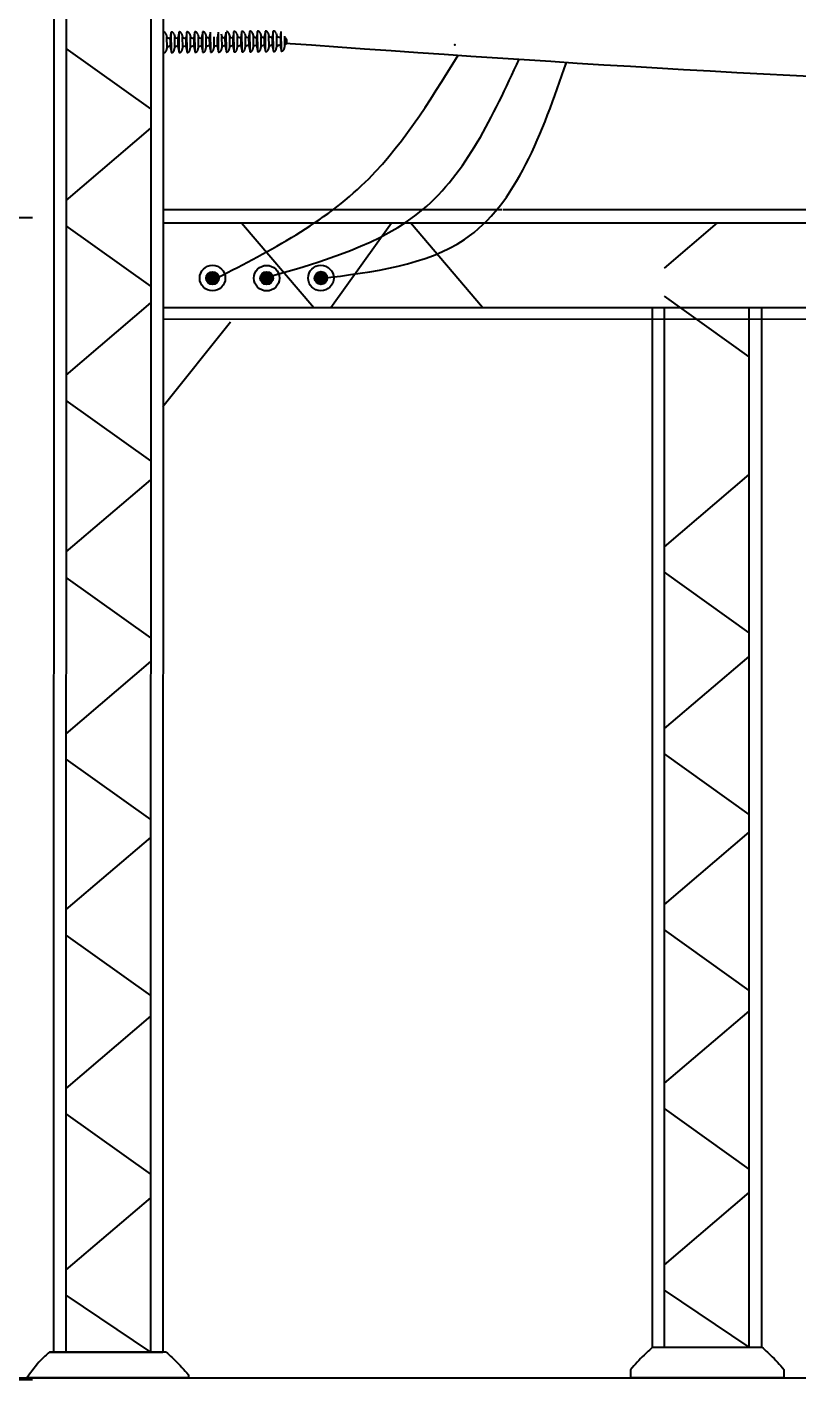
# Model space of a CAD drawing. Header units: inches. Extents: x 20.3 to 71.4, y 4.5 to 37.9.
# Drawn here: x 30.8 to 37.14, y 15.05 to 26.18 of the extents above; entities that cross this region are included whole.
import ezdxf

# ---------------------------------------------------------------- set-up
doc = ezdxf.new("R2010")
doc.units = ezdxf.units.IN
doc.header["$MEASUREMENT"] = 0
doc.linetypes.add('DASHED', pattern=[0.75, 0.5, -0.25])
for name, color, linetype in [('DIM', 2, 'Continuous'), ('medidas', 3, 'Continuous'), ('referencia', 2, 'Continuous')]:
    doc.layers.add(name, color=color, linetype=linetype)
doc.styles.get("Standard").update_dxf_attribs({"font": 'arial.ttf'})
doc.dimstyles.get("Standard").update_dxf_attribs({"dimtxt": 0.18, "dimasz": 0.18, "dimexe": 0.18, "dimexo": 0.0625, "dimgap": 0.09, "dimtad": 0, "dimtih": 1, "dimtoh": 1, "dimdec": 4, "dimzin": 0, "dimdsep": 46, "dimtxsty": 'Standard', "dimcen": 0.09, "dimadec": 0, "dimazin": 0, "dimtfac": 1, "dimtdec": 4, "dimtofl": 0, "dimtmove": 0, "dimatfit": 3, "dimfxl": 1, "dimtolj": 1, "dimtzin": 0, "dimarcsym": 0})

# ---------------------------------------------------------------- blocks, each defined once
blk = doc.blocks.new('*D22')
at = {"layer": 'Defpoints', "color": 0, "transparency": 16777216}
for p in [(30.904, 24.607), (29.9, 15.049), (30.904, 15.049)]:
    blk.add_point(p, dxfattribs=at)
at = {"layer": 'medidas', "color": 0, "lineweight": -2, "transparency": 16777216}
for p, q in [((30.842, 24.607), (29.72, 24.607)), ((29.9, 24.427), (29.9, 20.01)), ((29.9, 15.229), (29.9, 19.646)), ((30.842, 15.049), (29.72, 15.049))]:
    blk.add_line(p, q, dxfattribs=at)
at = {"layer": 'medidas', "color": 0, "transparency": 16777216}
for points in [[(29.87, 24.427), (29.93, 24.427), (29.9, 24.607)], [(29.87, 15.229), (29.93, 15.229), (29.9, 15.049)]]:
    blk.add_solid(points, dxfattribs=at)
at = {"layer": 'medidas', "color": 0, "transparency": 16777216, "insert": (29.9, 19.828), "char_height": 0.18, "attachment_point": 5}
blk.add_mtext('\\A1;5.07 m', dxfattribs=at)

msp = doc.modelspace()

# ---------------------------------------------------------------- hatches: boundary and pattern name
at = {"layer": 'DIM'}
h = msp.add_hatch(color=256, dxfattribs=at)
h.dxf.hatch_style = 1
h.paths.add_polyline_path([(32.3754, 24.11043, 1), (32.27026, 24.11043, 1)])
h = msp.add_hatch(color=256, dxfattribs=at)
h.dxf.hatch_style = 1
h.paths.add_polyline_path([(32.82102, 24.11019, 1), (32.71589, 24.11019, 1)])
h = msp.add_hatch(color=256, dxfattribs=at)
h.dxf.hatch_style = 1
h.paths.add_polyline_path([(33.26731, 24.11089, 1), (33.16217, 24.11089, 1)])

# ---------------------------------------------------------------- linework, layer by layer
at = {"color": 2, "linetype": 'DASHED'}
for p, q in [((31.9422, 26.1151), (31.94818, 26.09058)), ((31.94902, 26.00766), (31.94818, 26.09058)), ((31.97712, 26.00885), (31.97628, 26.09178)), ((31.97655, 26.06472), (31.97686, 26.03408)), ((31.97735, 26.10272), (31.97854, 26.10273)), ((31.97842, 26.11364), (31.97973, 25.98522)), ((31.9796, 26.11483), (31.98078, 26.11485)), ((31.98064, 26.12893), (31.98225, 25.96997)), ((32.00637, 26.11575), (32.01235, 26.09123)), ((32.01319, 26.00831), (32.01235, 26.09123)), ((32.04129, 26.00955), (32.04045, 26.09247)), ((32.04072, 26.06542), (32.04104, 26.03478)), ((32.04152, 26.10342), (32.04271, 26.10343)), ((32.0426, 26.11434), (32.0439, 25.98592)), ((32.04377, 26.11553), (32.04496, 26.11555)), ((32.04481, 26.12963), (32.04642, 25.97067)), ((32.07054, 26.11645), (32.07653, 26.09193)), ((32.07737, 26.00901), (32.07653, 26.09193)), ((32.10641, 26.01016), (32.10557, 26.09309)), ((32.10584, 26.06604), (32.10615, 26.0354)), ((32.10664, 26.10403), (32.10783, 26.10405)), ((32.10772, 26.11495), (32.10902, 25.98653)), ((32.10889, 26.11615), (32.11007, 26.11616)), ((32.10993, 26.13024), (32.11154, 25.97128)), ((32.13566, 26.11706), (32.14164, 26.09255)), ((32.14248, 26.00962), (32.14164, 26.09255)), ((32.17153, 26.01082), (32.17068, 26.09375)), ((32.17096, 26.0667), (32.17127, 26.03606)), ((32.17176, 26.10469), (32.17294, 26.10471)), ((32.17283, 26.11561), (32.17413, 25.98719)), ((32.174, 26.11681), (32.17519, 26.11682)), ((32.17505, 26.1309), (32.17666, 25.97195)), ((32.20078, 26.11772), (32.20676, 26.09321)), ((32.2076, 26.01028), (32.20676, 26.09321)), ((32.2357, 26.01147), (32.23486, 26.0944)), ((32.23513, 26.06735), (32.23544, 26.03671)), ((32.23593, 26.10535), (32.23712, 26.10536)), ((32.23701, 26.11626), (32.23831, 25.98784)), ((32.23818, 26.11746), (32.23936, 26.11747)), ((32.23922, 26.13155), (32.24083, 25.9726)), ((32.26495, 26.11837), (32.27093, 26.09386)), ((32.27177, 26.01093), (32.27093, 26.09386)), ((32.29987, 26.01217), (32.29903, 26.0951)), ((32.2993, 26.06805), (32.29962, 26.03741)), ((32.30118, 26.11696), (32.30248, 25.98854)), ((32.30339, 26.13225), (32.30501, 25.9733)), ((32.33595, 26.01163), (32.33511, 26.09456)), ((32.36499, 26.01278), (32.36415, 26.09571)), ((32.36442, 26.06866), (32.36473, 26.03802)), ((32.3663, 26.11757), (32.3676, 25.98915)), ((32.36851, 26.13287), (32.37012, 25.97391)), ((32.39424, 26.11968), (32.40022, 26.09517)), ((32.40106, 26.01224), (32.40022, 26.09517)), ((32.42916, 26.01343), (32.42832, 26.09636)), ((32.4286, 26.06931), (32.42891, 26.03867)), ((32.42939, 26.10731), (32.43058, 26.10732)), ((32.43047, 26.11822), (32.43177, 25.98981)), ((32.43164, 26.11942), (32.43283, 26.11943)), ((32.43268, 26.13352), (32.4343, 25.97456)), ((32.45841, 26.12033), (32.4644, 26.09582)), ((32.46524, 26.01289), (32.4644, 26.09582)), ((32.49333, 26.01413), (32.49249, 26.09706)), ((32.49277, 26.07001), (32.49308, 26.03937)), ((32.49357, 26.10801), (32.49475, 26.10802)), ((32.49464, 26.11892), (32.49594, 25.99051)), ((32.49581, 26.12012), (32.497, 26.12013)), ((32.49686, 26.13422), (32.49847, 25.97526)), ((32.52259, 26.12103), (32.52857, 26.09652)), ((32.52941, 26.01359), (32.52857, 26.09652)), ((32.55845, 26.01475), (32.55761, 26.09767)), ((32.55789, 26.07062), (32.5582, 26.03998)), ((32.55868, 26.10862), (32.55987, 26.10863)), ((32.55976, 26.11953), (32.56106, 25.99112)), ((32.56093, 26.12073), (32.56212, 26.12074)), ((32.56197, 26.13483), (32.56359, 25.97587)), ((32.5877, 26.12165), (32.59369, 26.09713)), ((32.59453, 26.0142), (32.59369, 26.09713)), ((32.62357, 26.01541), (32.62273, 26.09833)), ((32.623, 26.07128), (32.62331, 26.04064)), ((32.6238, 26.10928), (32.62499, 26.10929)), ((32.62488, 26.1202), (32.62618, 25.99178)), ((32.62605, 26.12139), (32.62723, 26.1214)), ((32.62709, 26.13549), (32.6287, 25.97653)), ((32.65282, 26.12231), (32.6588, 26.09779)), ((32.65964, 26.01487), (32.6588, 26.09779)), ((32.68774, 26.01606), (32.6869, 26.09898)), ((32.68718, 26.07193), (32.68749, 26.04129)), ((32.68797, 26.10993), (32.68916, 26.10994)), ((32.68905, 26.12085), (32.69035, 25.99243)), ((32.69022, 26.12204), (32.69141, 26.12205)), ((32.69126, 26.13614), (32.69288, 25.97718)), ((32.71699, 26.12296), (32.72298, 26.09844)), ((32.72382, 26.01552), (32.72298, 26.09844)), ((32.75192, 26.01676), (32.75107, 26.09968)), ((32.75135, 26.07263), (32.75166, 26.04199)), ((32.75215, 26.11063), (32.75333, 26.11064)), ((32.75322, 26.12155), (32.75452, 25.99313)), ((32.75439, 26.12274), (32.75558, 26.12275)), ((32.75544, 26.13684), (32.75705, 25.97788)), ((32.78117, 26.12366), (32.78715, 26.09914)), ((32.78799, 26.01622), (32.78715, 26.09914)), ((32.81703, 26.01737), (32.81619, 26.1003)), ((32.81647, 26.07324), (32.81678, 26.04261)), ((32.81726, 26.11124), (32.81845, 26.11126)), ((32.81834, 26.12216), (32.81964, 25.99374)), ((32.81951, 26.12335), (32.8207, 26.12337)), ((32.82055, 26.13745), (32.82217, 25.97849)), ((32.84628, 26.12427), (32.85227, 26.09975)), ((32.85311, 26.01683), (32.85227, 26.09975)), ((32.88122, 26.1098), (32.88228, 26.00556)), ((32.88159, 26.073), (32.8819, 26.04236)), ((32.88347, 26.12191), (32.88477, 25.99349)), ((32.88568, 26.13721), (32.88729, 25.97825)), ((32.91823, 26.01658), (32.91739, 26.09951)), ((32.91767, 26.07246), (32.91798, 26.04182)), ((32.93185, 26.0726), (32.93216, 26.04196)), ((31.94354, 25.98302), (31.94902, 26.00766)), ((31.97843, 25.99611), (31.97962, 25.99612)), ((31.98092, 25.98405), (31.98211, 25.98406)), ((32.00771, 25.98368), (32.01319, 26.00831)), ((32.04261, 25.99681), (32.04379, 25.99682)), ((32.0451, 25.98475), (32.04628, 25.98476)), ((32.07188, 25.98437), (32.07737, 26.00901)), ((32.10772, 25.99742), (32.10891, 25.99743)), ((32.11021, 25.98536), (32.1114, 25.98537)), ((32.137, 25.98499), (32.14248, 26.00962)), ((32.17284, 25.99808), (32.17402, 25.99809)), ((32.17533, 25.98602), (32.17652, 25.98603)), ((32.20212, 25.98565), (32.2076, 26.01028)), ((32.23701, 25.99873), (32.2382, 25.99875)), ((32.2395, 25.98667), (32.24069, 25.98668)), ((32.26629, 25.9863), (32.27177, 26.01093)), ((32.30119, 25.99943), (32.30237, 25.99945)), ((32.30368, 25.98737), (32.30486, 25.98738)), ((32.33046, 25.987), (32.33595, 26.01163)), ((32.3663, 26.00005), (32.36749, 26.00006)), ((32.36879, 25.98798), (32.36998, 25.98799)), ((32.39558, 25.98761), (32.40106, 26.01224)), ((32.43048, 26.0007), (32.43166, 26.00071)), ((32.43297, 25.98863), (32.43415, 25.98864)), ((32.45975, 25.98826), (32.46524, 26.01289)), ((32.49465, 26.0014), (32.49583, 26.00141)), ((32.49714, 25.98933), (32.49833, 25.98934)), ((32.52393, 25.98896), (32.52941, 26.01359)), ((32.55977, 26.00201), (32.56095, 26.00202)), ((32.56226, 25.98994), (32.56344, 25.98996)), ((32.58904, 25.98957), (32.59453, 26.0142)), ((32.62488, 26.00267), (32.62607, 26.00268)), ((32.62738, 25.99061), (32.62856, 25.99062)), ((32.65416, 25.99023), (32.65964, 26.01487)), ((32.68906, 26.00332), (32.69024, 26.00333)), ((32.69155, 25.99126), (32.69273, 25.99127)), ((32.71833, 25.99088), (32.72382, 26.01552)), ((32.75323, 26.00402), (32.75441, 26.00403)), ((32.75572, 25.99196), (32.75691, 25.99197)), ((32.78251, 25.99158), (32.78799, 26.01622)), ((32.81835, 26.00463), (32.81953, 26.00464)), ((32.82084, 25.99257), (32.82202, 25.99258)), ((32.84762, 25.9922), (32.85311, 26.01683)), ((32.88347, 26.00438), (32.88466, 26.0044)), ((32.88596, 25.99232), (32.88715, 25.99233)), ((32.91275, 25.99195), (32.91823, 26.01658))]:
    msp.add_line(p, q, dxfattribs=at)
at = {"color": 2}
for p, q in [((31.97618, 26.10153), (31.97628, 26.09178)), ((32.04035, 26.10223), (32.04045, 26.09247)), ((32.10547, 26.10284), (32.10557, 26.09309)), ((32.17059, 26.1035), (32.17068, 26.09375)), ((32.23476, 26.10415), (32.23486, 26.0944)), ((32.29893, 26.10485), (32.29903, 26.0951)), ((32.42822, 26.10611), (32.42832, 26.09636)), ((32.49239, 26.10681), (32.49249, 26.09706)), ((32.55751, 26.10742), (32.55761, 26.09767)), ((32.62263, 26.10808), (32.62273, 26.09833)), ((32.6868, 26.10873), (32.6869, 26.09898)), ((32.75098, 26.10943), (32.75107, 26.09968)), ((32.81609, 26.11005), (32.81619, 26.1003)), ((31.97712, 26.00885), (31.97724, 25.99728)), ((32.04129, 26.00955), (32.04141, 25.99798)), ((32.10641, 26.01016), (32.10653, 25.99859)), ((32.17153, 26.01082), (32.17164, 25.99926)), ((32.2357, 26.01147), (32.23582, 25.99991)), ((32.29987, 26.01217), (32.29999, 26.00061)), ((32.36499, 26.01278), (32.36511, 26.00122)), ((32.42916, 26.01343), (32.42928, 26.00187)), ((32.49333, 26.01413), (32.49345, 26.00257)), ((32.55845, 26.01475), (32.55857, 26.00318)), ((32.62357, 26.01541), (32.62369, 26.00384)), ((32.68774, 26.01606), (32.68786, 26.00449)), ((32.75192, 26.01676), (32.75203, 26.00519)), ((32.81703, 26.01737), (32.81715, 26.0058)), ((32.87313, 26.02596), (32.85273, 26.01511))]:
    msp.add_line(p, q, dxfattribs=at)
msp.add_lwpolyline([(32.92039, 26.0791), (32.91754, 26.08446)], dxfattribs=at)
at = {"color": 2, "linetype": 'DASHED'}
for centre, radius, start, end in [((31.91918, 26.10948), 0.02369, 13.711253, 83.863317), ((31.97736, 26.10154), 0.00118, 90.581234, 180.581234), ((31.97961, 26.11365), 0.00118, 90.581234, 180.581234), ((31.98538, 26.12898), 0.00474, 83.863317, 180.581234), ((31.98335, 26.11013), 0.02369, 13.711253, 83.863317), ((32.04154, 26.10224), 0.00118, 90.581234, 180.581234), ((32.04378, 26.11435), 0.00118, 90.581234, 180.581234), ((32.04955, 26.12968), 0.00474, 83.863317, 180.581234), ((32.04752, 26.11083), 0.02369, 13.711253, 83.863317), ((32.10665, 26.10285), 0.00118, 90.581234, 180.581234), ((32.1089, 26.11496), 0.00118, 90.581234, 180.581234), ((32.11467, 26.13029), 0.00474, 83.863317, 180.581234), ((32.11264, 26.11144), 0.02369, 13.711253, 83.863317), ((32.17177, 26.10351), 0.00118, 90.581234, 180.581234), ((32.17402, 26.11562), 0.00118, 90.581234, 180.581234), ((32.17978, 26.13095), 0.00474, 83.863317, 180.581234), ((32.17776, 26.1121), 0.02369, 13.711253, 83.863317), ((32.23594, 26.10416), 0.00118, 90.581234, 180.581234), ((32.23819, 26.11627), 0.00118, 90.581234, 180.581234), ((32.24396, 26.1316), 0.00474, 83.863317, 180.581234), ((32.24193, 26.11276), 0.02369, 13.711253, 83.863317), ((32.42941, 26.10612), 0.00118, 90.581234, 180.581234), ((32.43165, 26.11824), 0.00118, 90.581234, 180.581234), ((32.4354, 26.11472), 0.02369, 13.711253, 83.863317), ((32.49358, 26.10682), 0.00118, 90.581234, 180.581234), ((32.49583, 26.11893), 0.00118, 90.581234, 180.581234), ((32.50159, 26.13427), 0.00474, 83.863317, 180.581234), ((32.49957, 26.11542), 0.02369, 13.711253, 83.863317), ((32.5587, 26.10744), 0.00118, 90.581234, 180.581234), ((32.56094, 26.11955), 0.00118, 90.581234, 180.581234), ((32.56671, 26.13488), 0.00474, 83.863317, 180.581234), ((32.56469, 26.11603), 0.02369, 13.711253, 83.863317), ((32.62381, 26.1081), 0.00118, 90.581234, 180.581234), ((32.62606, 26.12021), 0.00118, 90.581234, 180.581234), ((32.63183, 26.13554), 0.00474, 83.863317, 180.581234), ((32.6298, 26.11669), 0.02369, 13.711253, 83.863317), ((32.68799, 26.10875), 0.00118, 90.581234, 180.581234), ((32.69023, 26.12086), 0.00118, 90.581234, 180.581234), ((32.696, 26.13619), 0.00474, 83.863317, 180.581234), ((32.69398, 26.11734), 0.02369, 13.711253, 83.863317), ((32.75216, 26.10945), 0.00118, 90.581234, 180.581234), ((32.75441, 26.12156), 0.00118, 90.581234, 180.581234), ((32.76017, 26.13689), 0.00474, 83.863317, 180.581234), ((32.75815, 26.11804), 0.02369, 13.711253, 83.863317), ((32.81728, 26.11006), 0.00118, 90.581234, 180.581234), ((32.81952, 26.12217), 0.00118, 90.581234, 180.581234), ((32.82529, 26.1375), 0.00474, 83.863317, 180.581234), ((32.82327, 26.11865), 0.02369, 13.711253, 83.863317), ((32.8824, 26.10981), 0.00118, 90.581234, 180.581234), ((32.92475, 26.07344), 0.00715, 353.285936, 187.876532), ((32.92506, 26.0428), 0.00715, 173.285936, 7.876532), ((31.92041, 25.98817), 0.02369, 277.299151, 347.451214), ((31.97842, 25.99729), 0.00118, 180.581234, 270.581234), ((31.98091, 25.98523), 0.00118, 180.581234, 270.581234), ((31.98699, 25.97002), 0.00474, 180.581234, 277.299151), ((31.98458, 25.98882), 0.02369, 277.299151, 347.451214), ((32.04259, 25.99799), 0.00118, 180.581234, 270.581234), ((32.04509, 25.98593), 0.00118, 180.581234, 270.581234), ((32.05116, 25.97072), 0.00474, 180.581234, 277.299151), ((32.04876, 25.98952), 0.02369, 277.299151, 347.451214), ((32.10771, 25.99861), 0.00118, 180.581234, 270.581234), ((32.1102, 25.98654), 0.00118, 180.581234, 270.581234), ((32.11628, 25.97133), 0.00474, 180.581234, 277.299151), ((32.11387, 25.99013), 0.02369, 277.299151, 347.451214), ((32.17283, 25.99927), 0.00118, 180.581234, 270.581234), ((32.17532, 25.9872), 0.00118, 180.581234, 270.581234), ((32.1814, 25.97199), 0.00474, 180.581234, 277.299151), ((32.17899, 25.9908), 0.02369, 277.299151, 347.451214), ((32.237, 25.99992), 0.00118, 180.581234, 270.581234), ((32.23949, 25.98785), 0.00118, 180.581234, 270.581234), ((32.24557, 25.97264), 0.00474, 180.581234, 277.299151), ((32.24316, 25.99145), 0.02369, 277.299151, 347.451214), ((32.30117, 26.00062), 0.00118, 180.581234, 270.581234), ((32.30367, 25.98855), 0.00118, 180.581234, 270.581234), ((32.30974, 25.97334), 0.00474, 180.581234, 277.299151), ((32.30734, 25.99215), 0.02369, 277.299151, 347.451214), ((32.36629, 26.00123), 0.00118, 180.581234, 270.581234), ((32.36878, 25.98917), 0.00118, 180.581234, 270.581234), ((32.37486, 25.97396), 0.00474, 180.581234, 277.299151), ((32.37245, 25.99276), 0.02369, 277.299151, 347.451214), ((32.43046, 26.00188), 0.00118, 180.581234, 270.581234), ((32.43296, 25.98982), 0.00118, 180.581234, 270.581234), ((32.43903, 25.97461), 0.00474, 180.581234, 277.299151), ((32.43663, 25.99341), 0.02369, 277.299151, 347.451214), ((32.49464, 26.00258), 0.00118, 180.581234, 270.581234), ((32.49713, 25.99052), 0.00118, 180.581234, 270.581234), ((32.50321, 25.97531), 0.00474, 180.581234, 277.299151), ((32.5008, 25.99411), 0.02369, 277.299151, 347.451214), ((32.55975, 26.00319), 0.00118, 180.581234, 270.581234), ((32.56225, 25.99113), 0.00118, 180.581234, 270.581234), ((32.56832, 25.97592), 0.00474, 180.581234, 277.299151), ((32.56592, 25.99472), 0.02369, 277.299151, 347.451214), ((32.62487, 26.00385), 0.00118, 180.581234, 270.581234), ((32.62736, 25.99179), 0.00118, 180.581234, 270.581234), ((32.63344, 25.97658), 0.00474, 180.581234, 277.299151), ((32.63103, 25.99538), 0.02369, 277.299151, 347.451214), ((32.68904, 26.0045), 0.00118, 180.581234, 270.581234), ((32.69154, 25.99244), 0.00118, 180.581234, 270.581234), ((32.69761, 25.97723), 0.00474, 180.581234, 277.299151), ((32.69521, 25.99603), 0.02369, 277.299151, 347.451214), ((32.75322, 26.0052), 0.00118, 180.581234, 270.581234), ((32.75571, 25.99314), 0.00118, 180.581234, 270.581234), ((32.76179, 25.97793), 0.00474, 180.581234, 277.299151), ((32.75938, 25.99673), 0.02369, 277.299151, 347.451214), ((32.81833, 26.00582), 0.00118, 180.581234, 270.581234), ((32.82083, 25.99375), 0.00118, 180.581234, 270.581234), ((32.8269, 25.97854), 0.00474, 180.581234, 277.299151), ((32.8245, 25.99734), 0.02369, 277.299151, 347.451214), ((32.88346, 26.00557), 0.00118, 180.581234, 270.581234), ((32.88595, 25.99351), 0.00118, 180.581234, 270.581234), ((32.89015, 25.98203), 0.00474, 205.556111, 302.274028), ((32.88785, 26.00641), 0.0288, 279.645994, 329.846963)]:
    msp.add_arc(centre, radius, start, end, dxfattribs=at)
at = {"color": 2}
for centre, radius, start, end in [((31.95879, 26.09816), 0.01304, 215.538928, 267.355559), ((31.96955, 26.10294), 0.02112, 237.459927, 288.832763), ((32.02296, 26.09881), 0.01304, 215.538928, 267.355559), ((32.03372, 26.10359), 0.02112, 237.459927, 288.832763), ((32.08713, 26.09946), 0.01304, 215.538928, 267.355559), ((32.09789, 26.10425), 0.02112, 237.459927, 291.549901), ((32.15225, 26.10012), 0.01304, 215.538928, 267.355559), ((32.16301, 26.10491), 0.02112, 237.459927, 291.549901), ((32.21737, 26.10078), 0.01304, 215.538928, 267.355559), ((32.22813, 26.10557), 0.02112, 237.459927, 288.832763), ((32.28154, 26.10143), 0.01304, 215.538928, 267.355559), ((32.2923, 26.10622), 0.02112, 237.459927, 288.832763), ((32.41083, 26.10275), 0.01304, 215.538928, 267.355559), ((32.42159, 26.10753), 0.02112, 237.459927, 288.832763), ((32.475, 26.1034), 0.01304, 215.538928, 267.355559), ((32.48577, 26.10818), 0.02112, 237.459927, 288.832763), ((32.53918, 26.10405), 0.01304, 215.538928, 267.355559), ((32.54994, 26.10883), 0.02112, 237.459927, 291.549901), ((32.6043, 26.10471), 0.01304, 215.538928, 267.355559), ((32.61506, 26.10949), 0.02112, 237.459927, 291.549901), ((32.66941, 26.10537), 0.01304, 215.538928, 267.355559), ((32.68017, 26.11015), 0.02112, 237.459927, 288.832763), ((32.73359, 26.10602), 0.01304, 215.538928, 267.355559), ((32.74435, 26.1108), 0.02112, 237.459927, 288.832763), ((32.79776, 26.10667), 0.01304, 215.538928, 267.355559), ((32.80852, 26.11145), 0.02112, 237.459927, 291.549901), ((32.86288, 26.10733), 0.01304, 215.538928, 267.355559), ((32.87364, 26.11212), 0.02112, 237.459927, 291.549901), ((31.95978, 26.00029), 0.01304, 93.806909, 145.623539), ((31.97064, 25.99573), 0.02112, 72.329705, 123.702541), ((32.02395, 26.00095), 0.01304, 93.806909, 145.623539), ((32.03481, 25.99638), 0.02112, 72.329705, 123.702541), ((32.08813, 26.0016), 0.01304, 93.806909, 145.623539), ((32.09898, 25.99703), 0.02112, 69.612567, 123.702541), ((32.15324, 26.00226), 0.01304, 93.806909, 145.623539), ((32.1641, 25.99769), 0.02112, 69.612567, 123.702541), ((32.21836, 26.00292), 0.01304, 93.806909, 145.623539), ((32.22922, 25.99835), 0.02112, 72.329705, 123.702541), ((32.28253, 26.00357), 0.01304, 93.806909, 145.623539), ((32.29339, 25.99901), 0.02112, 72.329705, 123.702541), ((32.34671, 26.00422), 0.01304, 93.806909, 145.623539), ((32.35756, 25.99966), 0.02112, 69.612567, 123.702541), ((32.41182, 26.00488), 0.01304, 93.806909, 145.623539), ((32.42268, 26.00032), 0.02112, 72.329705, 123.702541), ((32.476, 26.00553), 0.01304, 93.806909, 145.623539), ((32.48685, 26.00097), 0.02112, 72.329705, 123.702541), ((32.54017, 26.00618), 0.01304, 93.806909, 145.623539), ((32.55103, 26.00162), 0.02112, 69.612567, 123.702541), ((32.60529, 26.00684), 0.01304, 93.806909, 145.623539), ((32.61614, 26.00228), 0.02112, 69.612567, 123.702541), ((32.6704, 26.0075), 0.01304, 93.806909, 145.623539), ((32.68126, 26.00294), 0.02112, 72.329705, 123.702541), ((32.73458, 26.00815), 0.01304, 93.806909, 145.623539), ((32.74543, 26.00359), 0.02112, 72.329705, 123.702541), ((32.79875, 26.00881), 0.01304, 93.806909, 145.623539), ((32.80961, 26.00424), 0.02112, 69.612567, 123.702541), ((32.86387, 26.00947), 0.01304, 93.806909, 145.623539), ((32.87472, 26.0049), 0.02112, 69.612567, 123.702541)]:
    msp.add_arc(centre, radius, start, end, dxfattribs=at)
at = {"layer": 'DIM'}
for p, q in [((31.01625, 27.51826), (31.01407, 15.27789)), ((31.91625, 27.51826), (31.91407, 15.27789)), ((31.11829, 27.40469), (31.11611, 15.27789)), ((31.81421, 27.40469), (31.81203, 15.27789)), ((31.11611, 25.99929), (31.81203, 25.50162)), ((31.81203, 25.34397), (31.11611, 24.74997)), ((34.70649, 24.67315), (31.91407, 24.67315)), ((35.61485, 24.67315), (34.71485, 24.67315)), ((41.79782, 24.67086), (35.61485, 24.67315)), ((31.11611, 24.54127), (31.81203, 24.04359)), ((31.91407, 24.56511), (35.60649, 24.56511)), ((32.5625, 24.56511), (33.1565, 23.86919)), ((33.29794, 23.86919), (33.79562, 24.56511)), ((33.9516, 24.56789), (34.5456, 23.87197)), ((35.60649, 24.56511), (41.78746, 24.56316)), ((36.47669, 24.56511), (36.04089, 24.19313)), ((36.04089, 23.96129), (36.73681, 23.46362)), ((31.81203, 23.90714), (31.11611, 23.31314)), ((31.91407, 23.86918), (38.07646, 23.86724)), ((35.94485, 15.32007), (35.94485, 23.85848)), ((36.04089, 23.85848), (36.04089, 15.32007)), ((36.73681, 23.85848), (36.73681, 15.32007)), ((36.84485, 15.32007), (36.84485, 23.85848)), ((38.07646, 23.7712), (31.91407, 23.77314)), ((31.91407, 23.05451), (32.47211, 23.75044)), ((31.11611, 23.10444), (31.81203, 22.60676)), ((36.73681, 22.49448), (36.04089, 21.90048)), ((31.81203, 22.45229), (31.11611, 21.8583)), ((31.11611, 21.6496), (31.81203, 21.15192)), ((36.04089, 21.69178), (36.73681, 21.1941)), ((31.81203, 20.95751), (31.11611, 20.36352)), ((36.73681, 20.9997), (36.04089, 20.4057)), ((31.11611, 20.15482), (31.81203, 19.65714)), ((36.04089, 20.197), (36.73681, 19.69932)), ((31.81203, 19.51103), (31.11611, 18.91704)), ((36.73681, 19.55322), (36.04089, 18.95922)), ((31.11611, 18.70834), (31.81203, 18.21066)), ((36.04089, 18.75052), (36.73681, 18.25284)), ((31.81203, 18.04105), (31.11611, 17.44706)), ((36.73681, 18.08324), (36.04089, 17.48924)), ((36.04089, 17.28054), (36.73681, 16.78286)), ((31.11611, 17.23835), (31.81203, 16.74068)), ((36.73681, 16.59022), (36.04089, 15.99622)), ((31.81203, 16.54803), (31.11611, 15.95404)), ((31.11611, 15.74533), (31.81203, 15.27789)), ((36.04089, 15.78752), (36.73681, 15.32007)), ((31.94262, 15.27789), (30.98018, 15.27789))]:
    msp.add_line(p, q, dxfattribs=at)
for centre, radius in [((32.32283, 24.11043), 0.10521), ((32.32283, 24.11043), 0.05257), ((32.76846, 24.11019), 0.10521), ((32.76846, 24.11019), 0.05257), ((33.21474, 24.11089), 0.10521), ((33.21474, 24.11089), 0.05257)]:
    msp.add_circle(centre, radius, dxfattribs=at)
at = {"layer": 'medidas', "color": 40, "true_color": 0xf8d731}
for p, q in [((32.32283, 24.11043), (32.32283, 24.163)), ((37.02729, 15.06959), (37.02729, 15.13351)), ((29.31887, 15.06602), (59.56255, 15.06602)), ((30.79773, 15.07063), (32.12507, 15.07063)), ((32.12507, 15.09133), (32.12507, 15.07063))]:
    msp.add_line(p, q, dxfattribs=at)
at = {"layer": 'medidas'}
for points in [[(32.91767, 26.04363), (39.92022, 25.69282), (48.52534, 26.05333)], [(32.32283, 24.09233), (33.54973, 24.87078), (34.3449, 25.94388)], [(32.76846, 24.11618), (34.0535, 24.67432), (34.84709, 25.91016)], [(33.21474, 24.10664), (34.39754, 24.42874), (35.23681, 25.88481)]]:
    msp.add_spline(points, degree=3, dxfattribs=at)
at = {"layer": 'medidas', "color": 40, "true_color": 0xf8d731}
msp.add_point((34.31775, 26.02911), dxfattribs=at)
at = {"layer": 'referencia'}
for p, q in [((30.98018, 15.27789), (31.91407, 15.27789)), ((35.94485, 15.32007), (36.84485, 15.32007)), ((35.7624, 15.13351), (35.7624, 15.06959)), ((35.7624, 15.06959), (37.02729, 15.06959))]:
    msp.add_line(p, q, dxfattribs=at)
for points in [[(30.98018, 15.27789), (30.9097, 15.21175), (30.79773, 15.07063)], [(31.94262, 15.27789), (32.0131, 15.21175), (32.12507, 15.09133)], [(35.94485, 15.32007), (35.87437, 15.25393), (35.7624, 15.13351)], [(36.84485, 15.32007), (36.91532, 15.25393), (37.02729, 15.13351)]]:
    msp.add_spline(points, degree=3, dxfattribs=at)

# ---------------------------------------------------------------- dimensions: what is measured, and where the dimension line sits
at = {"layer": 'medidas', "color": 0}
dim = msp.add_linear_dim(base=(29.90021, 15.04935), p1=(30.90443, 24.60715), p2=(30.90443, 15.04935), angle=90, text='5.07 m', dimstyle='Standard', dxfattribs=at)
dim.commit()
dim.dimension.update_dxf_attribs({"geometry": '*D22', "text_midpoint": (29.90021, 19.82825)})

doc.saveas('drawing.dxf')
